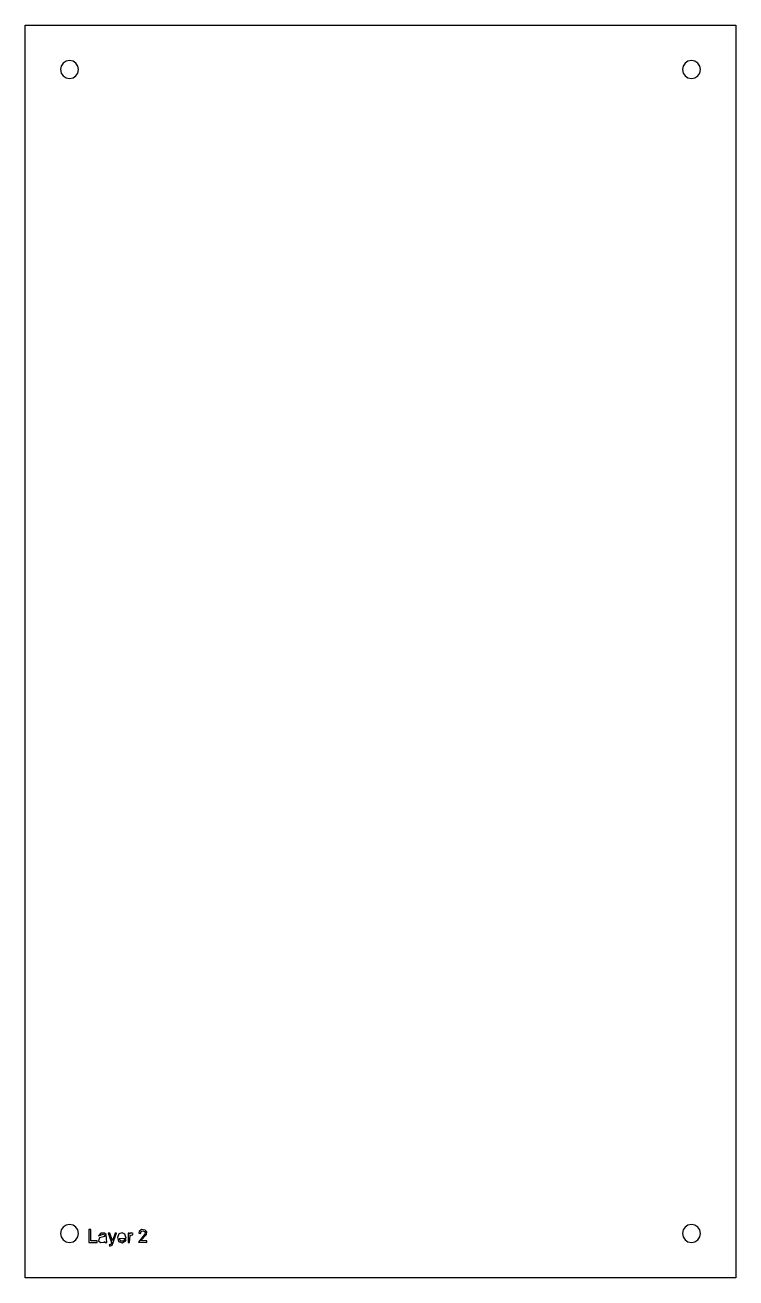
# Model space of a CAD drawing. Header units: metres. Extents: x 25 to 222, y 53 to 399.
import ezdxf

# ---------------------------------------------------------------- set-up
doc = ezdxf.new("R2010")
doc.units = ezdxf.units.M

msp = doc.modelspace()

# ---------------------------------------------------------------- linework, layer by layer
for points in [[(221.74, 399.16), (221.74, 52.54), (25.12, 52.54), (25.12, 399.16), (221.74, 399.16)], [(37.43, 389.35), (36.47, 389.16), (35.66, 388.62), (35.12, 387.81), (34.93, 386.85), (35.12, 385.89), (35.66, 385.08), (36.47, 384.54), (37.43, 384.35), (38.39, 384.54), (39.2, 385.08), (39.74, 385.89), (39.93, 386.85), (39.74, 387.81), (39.2, 388.62), (38.39, 389.16), (37.43, 389.35)], [(209.43, 389.35), (208.47, 389.16), (207.66, 388.62), (207.12, 387.81), (206.93, 386.85), (207.12, 385.89), (207.66, 385.08), (208.47, 384.54), (209.43, 384.35), (210.39, 384.54), (211.2, 385.08), (211.74, 385.89), (211.93, 386.85), (211.74, 387.81), (211.2, 388.62), (210.39, 389.16), (209.43, 389.35)], [(37.43, 67.35), (36.47, 67.16), (35.66, 66.62), (35.12, 65.81), (34.93, 64.85), (35.12, 63.89), (35.66, 63.08), (36.47, 62.54), (37.43, 62.35), (38.39, 62.54), (39.2, 63.08), (39.74, 63.89), (39.93, 64.85), (39.74, 65.81), (39.2, 66.62), (38.39, 67.16), (37.43, 67.35)], [(43.27, 62.77), (43.27, 65.93), (42.8, 65.93), (42.8, 62.35), (45.03, 62.35), (45.03, 62.77), (43.27, 62.77)], [(58.34, 65.8), (57.35, 65.9), (56.71, 65.43), (56.56, 64.91), (57.01, 64.86), (57.21, 65.39), (57.71, 65.58), (58.2, 65.4), (58.39, 64.91), (56.48, 62.47), (58.84, 62.35), (58.84, 62.77), (57.09, 62.77), (58.75, 64.53), (58.79, 65.27), (58.34, 65.8)], [(209.43, 67.35), (208.47, 67.16), (207.66, 66.62), (207.12, 65.81), (206.93, 64.85), (207.12, 63.89), (207.66, 63.08), (208.47, 62.54), (209.43, 62.35), (210.39, 62.54), (211.2, 63.08), (211.74, 63.89), (211.93, 64.85), (211.74, 65.81), (211.2, 66.62), (210.39, 67.16), (209.43, 67.35)], [(47.09, 64.95), (46.05, 64.91), (45.47, 64.2), (46.7, 64.63), (47.12, 64.44), (47.2, 64), (45.71, 63.63), (45.43, 62.79), (45.97, 62.32), (46.95, 62.46), (47.23, 62.67), (47.32, 62.35), (47.78, 62.35), (47.59, 64.53), (47.09, 64.95)], [(48.07, 64.94), (49.06, 62.35), (48.8, 61.82), (48.36, 61.74), (48.51, 61.3), (49.17, 61.64), (50.45, 64.94), (50.01, 64.94), (49.27, 62.84), (48.55, 64.94), (48.07, 64.94)], [(51.61, 62.71), (51.14, 63.45), (53.06, 63.53), (52.74, 64.65), (51.99, 65), (51.08, 64.71), (50.68, 63.75), (51.01, 62.64), (52, 62.29), (52.9, 62.78), (53.05, 63.13), (52.6, 63.19), (52.22, 62.72), (51.61, 62.71)], [(54.85, 64.45), (55.01, 64.86), (54.44, 64.99), (54.05, 64.65), (53.99, 64.94), (53.6, 64.94), (53.6, 62.35), (54.04, 62.35), (54.16, 64.33), (54.85, 64.45)]]:
    msp.add_lwpolyline(points)

doc.saveas('drawing.dxf')
